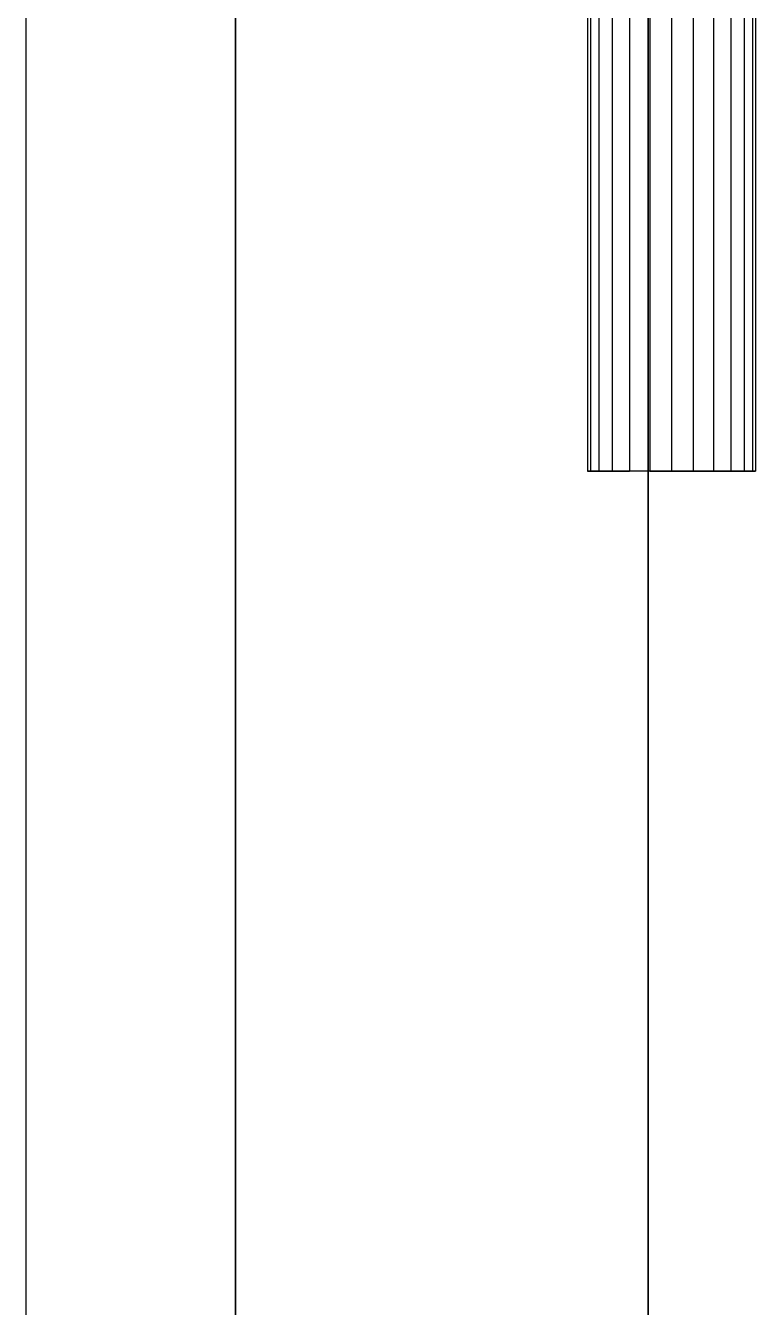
# Model space of a CAD drawing. Header units: millimetres. Extents: x 5543 to 15648, y 4351 to 19091.
# Drawn here: x 14248.1 to 14335.1, y 14986.3 to 15139.2 of the extents above; entities that cross this region are included whole.
import ezdxf

# ---------------------------------------------------------------- set-up
doc = ezdxf.new("R2010")
doc.units = ezdxf.units.MM
doc.layers.add('IfcObject', color=7, linetype='CONTINUOUS')

msp = doc.modelspace()

# ---------------------------------------------------------------- linework, layer by layer
at = {"layer": 'IfcObject'}
for p, q in [((14248.1, 16291.08, -4700), (14248.1, 5951.31, -4700)), ((14248.1, 16291.08, -4700), (14248.1, 5951.31, -4700)), ((14248.1, 15331.08, -5100), (14248.1, 14331.08, -5100)), ((14248.1, 15331.08, -5100), (14248.1, 14331.08, -5100)), ((14273.1, 14331.08, -5100), (14273.1, 15331.08, -5100)), ((14273.1, 14331.08, -5100), (14273.1, 15331.08, -5100)), ((14273.1, 15281.08, -5200), (14273.1, 14381.08, -5200)), ((14273.1, 15281.08, -5200), (14273.1, 14381.08, -5200)), ((14322.31, 14381.08, -5200), (14322.31, 15281.08, -5200)), ((14322.31, 14381.08, -5200), (14322.31, 15281.08, -5200)), ((14322.31, 15265.2, -5215.88), (14322.31, 14396.95, -5215.88)), ((14322.31, 15265.2, -5215.88), (14322.31, 14396.95, -5215.88)), ((14315.1, 15191.07, -6200), (14315.1, 15086.07, -6200)), ((14315.1, 15191.07, -6200), (14315.1, 15086.07, -6200)), ((14315.44, 15191.07, -6202.59), (14315.44, 15086.07, -6202.59)), ((14315.44, 15191.07, -6202.59), (14315.44, 15086.07, -6202.59)), ((14315.44, 15191.07, -6197.41), (14315.44, 15086.07, -6197.41)), ((14315.44, 15191.07, -6197.41), (14315.44, 15086.07, -6197.41)), ((14316.44, 15191.07, -6205), (14316.44, 15086.07, -6205)), ((14316.44, 15191.07, -6205), (14316.44, 15086.07, -6205)), ((14316.44, 15191.07, -6195), (14316.44, 15086.07, -6195)), ((14316.44, 15191.07, -6195), (14316.44, 15086.07, -6195)), ((14318.02, 15191.07, -6207.07), (14318.02, 15086.07, -6207.07)), ((14318.02, 15191.07, -6207.07), (14318.02, 15086.07, -6207.07)), ((14318.02, 15191.07, -6192.93), (14318.02, 15086.07, -6192.93)), ((14318.02, 15191.07, -6192.93), (14318.02, 15086.07, -6192.93)), ((14320.1, 15191.07, -6208.66), (14320.1, 15086.07, -6208.66)), ((14320.1, 15191.07, -6208.66), (14320.1, 15086.07, -6208.66)), ((14320.1, 15191.07, -6191.34), (14320.1, 15086.07, -6191.34)), ((14320.1, 15191.07, -6191.34), (14320.1, 15086.07, -6191.34)), ((14322.51, 15191.07, -6209.66), (14322.51, 15086.07, -6209.66)), ((14322.51, 15191.07, -6209.66), (14322.51, 15086.07, -6209.66)), ((14322.51, 15191.07, -6190.34), (14322.51, 15086.07, -6190.34)), ((14322.51, 15191.07, -6190.34), (14322.51, 15086.07, -6190.34)), ((14325.1, 15191.07, -6210), (14325.1, 15086.07, -6210)), ((14325.1, 15191.07, -6210), (14325.1, 15086.07, -6210)), ((14325.1, 15191.07, -6190), (14325.1, 15086.07, -6190)), ((14325.1, 15191.07, -6190), (14325.1, 15086.07, -6190)), ((14327.68, 15191.07, -6209.66), (14327.68, 15086.07, -6209.66)), ((14327.68, 15191.07, -6209.66), (14327.68, 15086.07, -6209.66)), ((14327.68, 15191.07, -6190.34), (14327.68, 15086.07, -6190.34)), ((14327.68, 15191.07, -6190.34), (14327.68, 15086.07, -6190.34)), ((14330.1, 15191.07, -6208.66), (14330.1, 15086.07, -6208.66)), ((14330.1, 15191.07, -6208.66), (14330.1, 15086.07, -6208.66)), ((14330.1, 15191.07, -6191.34), (14330.1, 15086.07, -6191.34)), ((14330.1, 15191.07, -6191.34), (14330.1, 15086.07, -6191.34)), ((14332.17, 15191.07, -6207.07), (14332.17, 15086.07, -6207.07)), ((14332.17, 15191.07, -6207.07), (14332.17, 15086.07, -6207.07)), ((14332.17, 15191.07, -6192.93), (14332.17, 15086.07, -6192.93)), ((14332.17, 15191.07, -6192.93), (14332.17, 15086.07, -6192.93)), ((14333.76, 15191.07, -6205), (14333.76, 15086.07, -6205)), ((14333.76, 15191.07, -6205), (14333.76, 15086.07, -6205)), ((14333.76, 15191.07, -6195), (14333.76, 15086.07, -6195)), ((14333.76, 15191.07, -6195), (14333.76, 15086.07, -6195)), ((14334.75, 15191.07, -6202.59), (14334.75, 15086.07, -6202.59)), ((14334.75, 15191.07, -6202.59), (14334.75, 15086.07, -6202.59)), ((14334.75, 15191.07, -6197.41), (14334.75, 15086.07, -6197.41)), ((14334.75, 15191.07, -6197.41), (14334.75, 15086.07, -6197.41)), ((14335.1, 15191.07, -6200), (14335.1, 15086.07, -6200)), ((14335.1, 15191.07, -6200), (14335.1, 15086.07, -6200)), ((14315.44, 15086.07, -6197.41), (14315.1, 15086.07, -6200)), ((14315.1, 15086.07, -6200), (14315.44, 15086.07, -6202.59)), ((14315.1, 15086.07, -6200), (14315.44, 15086.07, -6202.59)), ((14315.44, 15086.07, -6197.41), (14315.1, 15086.07, -6200)), ((14316.44, 15086.07, -6195), (14315.44, 15086.07, -6197.41)), ((14315.44, 15086.07, -6202.59), (14316.44, 15086.07, -6205)), ((14315.44, 15086.07, -6202.59), (14316.44, 15086.07, -6205)), ((14316.44, 15086.07, -6195), (14315.44, 15086.07, -6197.41)), ((14318.02, 15086.07, -6192.93), (14316.44, 15086.07, -6195)), ((14316.44, 15086.07, -6205), (14318.02, 15086.07, -6207.07)), ((14316.44, 15086.07, -6205), (14318.02, 15086.07, -6207.07)), ((14318.02, 15086.07, -6192.93), (14316.44, 15086.07, -6195)), ((14320.1, 15086.07, -6191.34), (14318.02, 15086.07, -6192.93)), ((14318.02, 15086.07, -6207.07), (14320.1, 15086.07, -6208.66)), ((14318.02, 15086.07, -6207.07), (14320.1, 15086.07, -6208.66)), ((14320.1, 15086.07, -6191.34), (14318.02, 15086.07, -6192.93)), ((14322.51, 15086.07, -6190.34), (14320.1, 15086.07, -6191.34)), ((14322.51, 15086.07, -6209.66), (14320.1, 15086.07, -6208.66)), ((14322.51, 15086.07, -6209.66), (14320.1, 15086.07, -6208.66)), ((14322.51, 15086.07, -6190.34), (14320.1, 15086.07, -6191.34)), ((14322.51, 15086.07, -6209.66), (14325.1, 15086.07, -6210)), ((14325.1, 15086.07, -6190), (14322.51, 15086.07, -6190.34)), ((14322.51, 15086.07, -6209.66), (14325.1, 15086.07, -6210)), ((14325.1, 15086.07, -6190), (14322.51, 15086.07, -6190.34)), ((14325.1, 15086.07, -6210), (14327.68, 15086.07, -6209.66)), ((14327.68, 15086.07, -6190.34), (14325.1, 15086.07, -6190)), ((14325.1, 15086.07, -6210), (14327.68, 15086.07, -6209.66)), ((14327.68, 15086.07, -6190.34), (14325.1, 15086.07, -6190)), ((14327.68, 15086.07, -6209.66), (14330.1, 15086.07, -6208.66)), ((14330.1, 15086.07, -6191.34), (14327.68, 15086.07, -6190.34)), ((14327.68, 15086.07, -6209.66), (14330.1, 15086.07, -6208.66)), ((14330.1, 15086.07, -6191.34), (14327.68, 15086.07, -6190.34)), ((14330.1, 15086.07, -6208.66), (14332.17, 15086.07, -6207.07)), ((14332.17, 15086.07, -6192.93), (14330.1, 15086.07, -6191.34)), ((14330.1, 15086.07, -6208.66), (14332.17, 15086.07, -6207.07)), ((14332.17, 15086.07, -6192.93), (14330.1, 15086.07, -6191.34)), ((14332.17, 15086.07, -6207.07), (14333.76, 15086.07, -6205)), ((14333.76, 15086.07, -6195), (14332.17, 15086.07, -6192.93)), ((14332.17, 15086.07, -6207.07), (14333.76, 15086.07, -6205)), ((14333.76, 15086.07, -6195), (14332.17, 15086.07, -6192.93)), ((14333.76, 15086.07, -6205), (14334.75, 15086.07, -6202.59)), ((14334.75, 15086.07, -6197.41), (14333.76, 15086.07, -6195)), ((14333.76, 15086.07, -6205), (14334.75, 15086.07, -6202.59)), ((14334.75, 15086.07, -6197.41), (14333.76, 15086.07, -6195)), ((14334.75, 15086.07, -6202.59), (14335.1, 15086.07, -6200)), ((14335.1, 15086.07, -6200), (14334.75, 15086.07, -6197.41)), ((14334.75, 15086.07, -6202.59), (14335.1, 15086.07, -6200)), ((14335.1, 15086.07, -6200), (14334.75, 15086.07, -6197.41))]:
    msp.add_line(p, q, dxfattribs=at)

doc.saveas('drawing.dxf')
